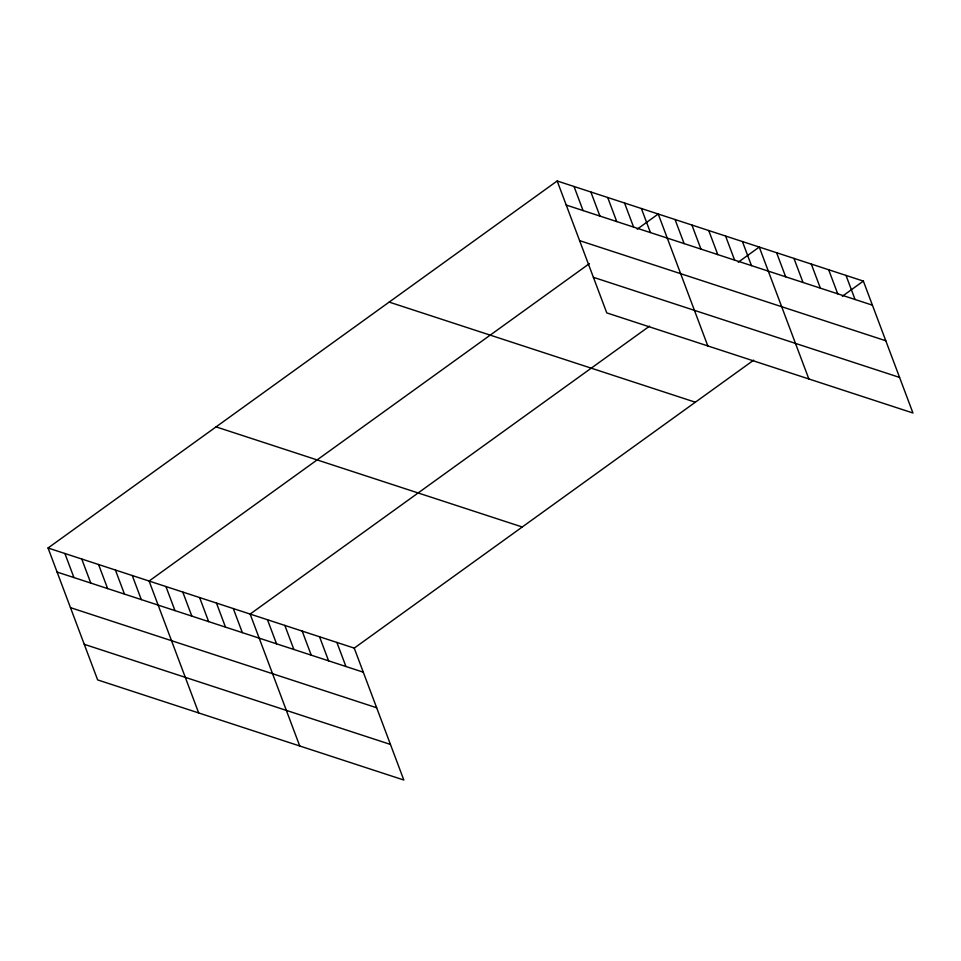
<?xml version="1.0" encoding="UTF-8"?>
<svg xmlns="http://www.w3.org/2000/svg" width="961" height="961" viewBox="0 0 961 961"><rect width="100%" height="100%" fill="white"/><g stroke="black" fill="none" stroke-linecap="round" stroke-linejoin="round"><path stroke-width="1.44" d="M48.05 547.998L354.237 648.11L403.824 780.02L97.638 679.907L48.05 547.998L557.176 180.98L863.362 281.092L912.95 413.002L606.763 312.89L557.176 180.98M589.381 263.638L149.099 581.033L198.675 712.942M637.215 229.162L658.225 214.015L707.801 345.924M649.588 326.115L250.136 614.067L299.724 745.976M738.264 262.197L759.262 247.061L808.85 378.97M354.237 648.11L753.688 360.159M842.365 296.24L863.362 281.092M566.221 205.053L872.42 305.166M579.603 240.634L885.79 340.759M593.381 277.309L899.568 377.421M389.169 302.09L695.356 402.215M216.057 426.876L522.255 527M57.095 572.059L363.294 672.183M70.477 607.652L376.664 707.764M84.256 644.314L390.442 744.427M846.016 275.423L855.062 299.496M828.67 269.753L837.716 293.814M811.312 264.071L820.358 288.144M793.966 258.401L803.012 282.474M776.608 252.731L785.666 276.804M742.421 241.547L751.466 265.62M725.579 236.046L734.624 260.119M708.737 230.532L717.783 254.605M691.896 225.03L700.953 249.103M675.054 219.528L684.112 243.589M641.383 208.513L650.429 232.586M624.542 203.011L633.587 227.072M607.7 197.498L616.746 221.571M590.859 191.996L599.904 216.057M574.017 186.482L583.063 210.555M336.891 642.441L345.936 666.502M319.545 636.759L328.59 660.832M302.186 631.089L311.232 655.162M284.84 625.419L293.886 649.48M267.482 619.737L276.54 643.81M233.295 608.565L242.34 632.638M216.453 603.052L225.499 627.125M199.612 597.55L208.657 621.623M182.77 592.048L191.828 616.109M165.929 586.534L174.986 610.607M132.258 575.519L141.303 599.592M115.416 570.017L124.462 594.09M98.575 564.515L107.62 588.576M81.733 559.002L90.778 583.075M64.892 553.5L73.937 577.573"/></g></svg>
